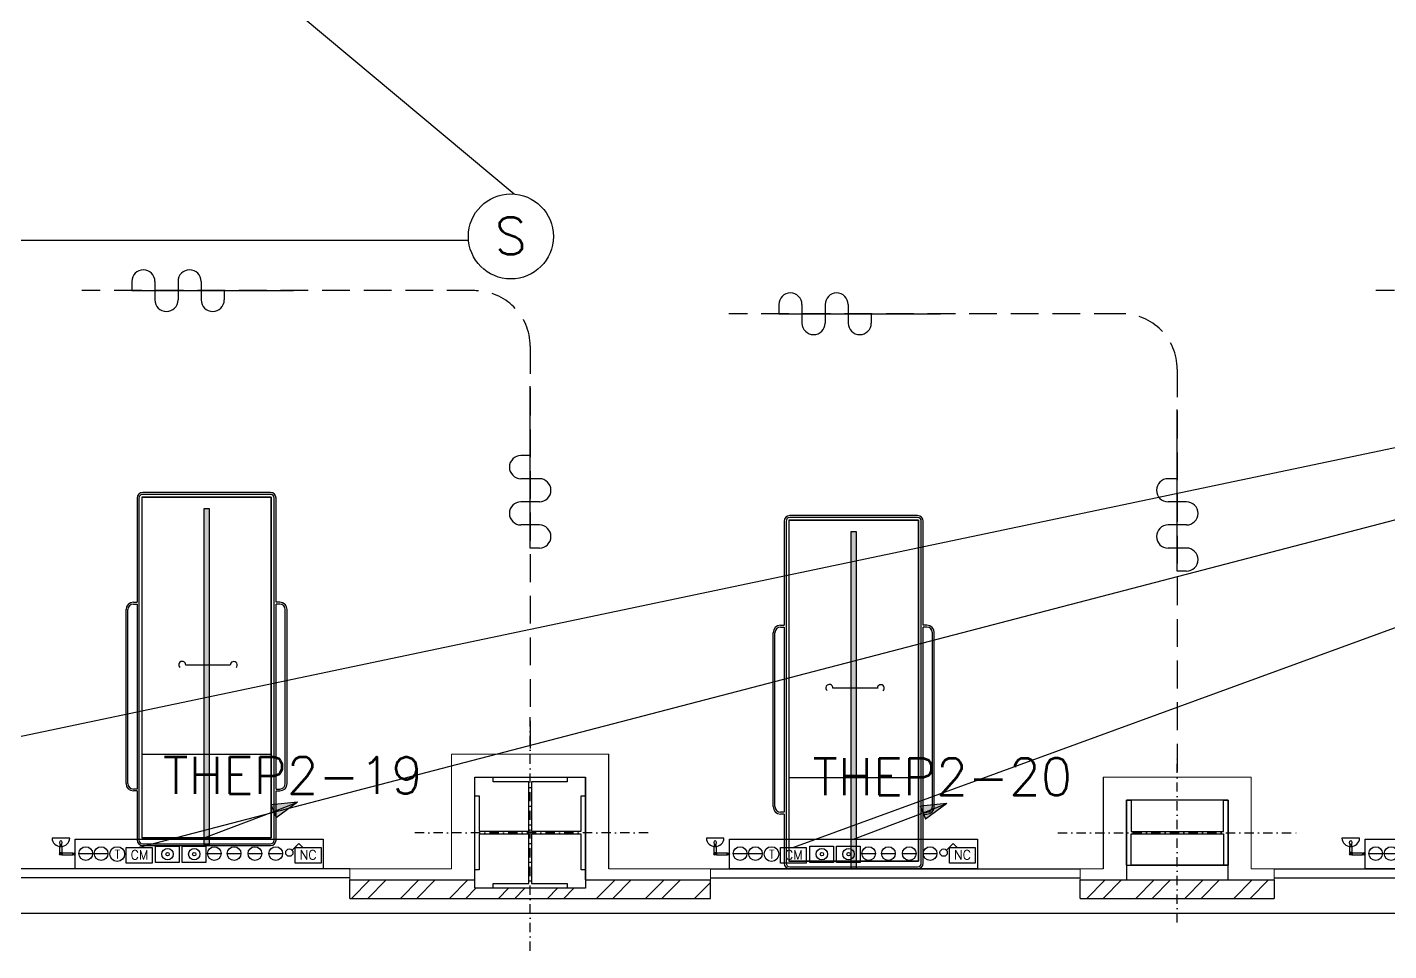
# Model space of a CAD drawing. Header units: inches. Extents: x 567429 to 582707, y 126347 to 133675.
# Drawn here: x 570021 to 570757, y 126876 to 127376 of the extents above; entities that cross this region are included whole.
import ezdxf
from ezdxf.enums import TextEntityAlignment as Align

# ---------------------------------------------------------------- set-up
doc = ezdxf.new("R2010")
doc.units = ezdxf.units.IN
doc.header["$MEASUREMENT"] = 0
doc.linetypes.add('DASHDOT2', pattern=[0.5, 0.25, -0.125, 0, -0.125])
doc.linetypes.add('DASHED2', pattern=[0.375, 0.25, -0.125])
for name, color, linetype in [('CONSUL', 3, 'Continuous'), ('ELECT', 3, 'Continuous'), ('FIRE', 3, 'Continuous'), ('FIRE WIRE', 4, 'Continuous'), ('hatch lika', 1, 'Continuous'), ('mobl', 11, 'Continuous'), ('NURSE CALL WIRE', 4, 'Continuous'), ('SOCKET', 3, 'Continuous'), ('SOCKET WIRE', 4, 'Continuous'), ('SOTOON', 2, 'Continuous'), ('wall kanaf', 4, 'Continuous'), ('wall lika', 1, 'Continuous'), ('win', 1, 'Continuous')]:
    doc.layers.add(name, color=color, linetype=linetype)
doc.styles.add('2floorplan$0$style1', font='romans.shx', dxfattribs={"height": 40})
doc.styles.add('ISOCP', font='isocp.shx')
doc.styles.add('ROMANS', font='romans.shx')

# ---------------------------------------------------------------- blocks, each defined once
blk = doc.blocks.new('console3')
at = {"layer": 'CONSUL', "color": 3}
for p, q in [((-70.05, 16.53), (-79.59, 16.53)), ((-75.18, 11.96), (-75.18, 13)), ((-75.18, 13), (-74.46, 13)), ((-74.46, 11.96), (-75.18, 11.96)), ((-74.46, 13), (-74.46, 11.96)), ((-65.06, 8.2), (-57.67, 8.2)), ((-56.72, 8.2), (-49.34, 8.2)), ((-39.5, 3.07), (-39.5, 11.4)), ((-39.5, 11.4), (-25.52, 11.4)), ((-25.52, 11.4), (-25.52, 3.07)), ((-23.62, 3.4), (-23.62, 12.2)), ((-23.62, 12.2), (-10.78, 12.2)), ((-10.78, 12.2), (-10.78, 3.4)), ((-9.18, 3.4), (-9.18, 12.2)), ((-9.18, 12.2), (3.66, 12.2)), ((3.66, 12.2), (3.66, 3.4)), ((4.5, 8.2), (11.88, 8.2)), ((15.18, 8.2), (22.56, 8.2)), ((26.46, 8.2), (33.85, 8.2)), ((37.75, 8.2), (45.13, 8.2)), ((50.25, 10), (53.94, 13.64)), ((51.91, 3.07), (51.91, 11.4)), ((51.91, 11.4), (65.89, 11.4)), ((53.94, 13.64), (56.27, 11.32)), ((65.89, 11.4), (65.89, 3.07)), ((-25.52, 3.07), (-39.5, 3.07)), ((-10.78, 3.4), (-23.62, 3.4)), ((3.66, 3.4), (-9.18, 3.4)), ((65.89, 3.07), (51.91, 3.07))]:
    blk.add_line(p, q, dxfattribs=at)
at = {"layer": 'CONSUL', "color": 4}
for p, q in [((-67.03, 0), (-67.03, 15.95)), ((-67.03, 15.95), (67.03, 15.95)), ((67.03, 15.95), (67.03, 0)), ((67.03, 0), (-67.03, 0))]:
    blk.add_line(p, q, dxfattribs=at)
at = {"layer": 'CONSUL'}
for p, q in [((-75.36, 11.96), (-74.28, 11.96)), ((-75.36, 8.67), (-75.36, 11.96)), ((-74.28, 8.67), (-75.36, 8.67)), ((-74.28, 11.96), (-74.28, 8.67)), ((-74.12, 7.29), (-74.12, 8.66)), ((-74.12, 8.66), (-68.42, 8.66)), ((-68.42, 8.66), (-68.42, 7.29)), ((-68.42, 7.29), (-74.12, 7.29))]:
    blk.add_line(p, q, dxfattribs=at)
for centre, radius in [((-74.82, 7.97), 0.695), ((-74.82, 7.97), 0.453), ((-67.72, 7.97), 0.695), ((-67.72, 7.97), 0.453)]:
    blk.add_circle(centre, radius, dxfattribs=at)
at = {"layer": 'CONSUL', "color": 3}
for centre, radius in [((-61.36, 8.2), 3.69), ((-53.03, 8.2), 3.69), ((-44.35, 7.92), 4), ((-17.1, 7.86), 3.09), ((-17.1, 7.86), 0.926), ((-2.66, 7.86), 3.09), ((-2.66, 7.86), 0.926), ((8.19, 8.2), 3.69), ((18.87, 8.2), 3.69), ((30.15, 8.2), 3.69), ((41.44, 8.2), 3.69), ((48.76, 8.7), 1.98)]:
    blk.add_circle(centre, radius, dxfattribs=at)
blk.add_arc((-74.82, 16.74), 4.78, 182.53213, 357.46787, dxfattribs=at)
blk.add_ellipse((-74.82, 14.12), major_axis=(0, -1.12), ratio=0.548906, dxfattribs=at)
at = {"layer": 'CONSUL', "color": 2, "style": 'ISOCP'}
blk.add_text('T', height=5, dxfattribs=at).set_placement((-44.21, 7.84), align=Align.MIDDLE)
at = {"layer": 'CONSUL', "color": 2, "linetype": 'Continuous', "style": 'ROMANS'}
for s, p in [('CM', (-37.11, 5.03)), ('NC', (54.3, 5.03))]:
    blk.add_text(s, height=5, dxfattribs=at).set_placement(p)
blk = doc.blocks.new('S&H')
at = {"layer": 'FIRE'}
blk.add_circle((0, 0), 22.99, dxfattribs=at)
at = {"layer": 'FIRE', "color": 2, "style": 'ROMANS'}
blk.add_text('S', height=20, dxfattribs=at).set_placement((-0.14, 0.2), align=Align.MIDDLE)
blk = doc.blocks.new('FELESH')
at = {"layer": 'ELECT', "ltscale": 5}
for points in [[(5.31, 6.5), (3.03, 7.97), (-0.07, -1.84)], [(5.31, 6.5), (3.03, 7.97), (-0.07, -1.84)], [(5.31, 6.5), (7.58, 5.03), (-0.07, -1.84)], [(5.31, 6.5), (7.58, 5.03), (-0.07, -1.84)]]:
    blk.add_hatch(color=4, dxfattribs=at).paths.add_polyline_path(points)
at = {"layer": 'ELECT', "color": 4, "ltscale": 5}
for p, q in [((20.97, 30.75), (5.31, 6.5)), ((5.31, 6.5), (-0.07, -1.84))]:
    blk.add_line(p, q, dxfattribs=at)
at = {"layer": 'ELECT', "color": 4}
for p, q in [((-0.07, -1.84), (3.03, 7.97)), ((5.31, 6.5), (3.03, 7.97)), ((5.31, 6.5), (7.58, 5.03)), ((-0.07, -1.84), (7.58, 5.03)), ((-0.07, -1.84), (7.58, 5.03))]:
    blk.add_line(p, q, dxfattribs=at)

msp = doc.modelspace()

# ---------------------------------------------------------------- hatches: boundary and pattern name
at = {"layer": 'mobl'}
for points in [[(570116.63, 127115.51), (570116.63, 126933.29), (570119.35, 126933.29), (570119.35, 127115.51)], [(570466.63, 127103.01), (570466.63, 126920.79), (570469.35, 126920.79), (570469.35, 127103.01)]]:
    msp.add_hatch(color=15, dxfattribs=at).paths.add_polyline_path(points)

# ---------------------------------------------------------------- linework, layer by layer
at = {"layer": 'FIRE WIRE'}
for p, q in [((570284.42, 127285.52), (569780.61, 127706)), ((569800.42, 127260.65), (570259.66, 127260.65))]:
    msp.add_line(p, q, dxfattribs=at)
at = {"layer": 'hatch lika', "color": 15}
for p, q in [((570196.29, 126904.79), (570206.29, 126914.79)), ((570205.13, 126904.79), (570215.13, 126914.79)), ((570222.81, 126904.79), (570232.81, 126914.79)), ((570231.65, 126904.79), (570241.65, 126914.79)), ((570249.33, 126904.79), (570259.33, 126914.79)), ((570258.17, 126904.79), (570263.67, 126910.29)), ((570275.84, 126904.79), (570281.34, 126910.29)), ((570284.68, 126904.79), (570290.18, 126910.29)), ((570302.36, 126904.79), (570307.86, 126910.29)), ((570311.2, 126904.79), (570316.7, 126910.29)), ((570328.88, 126904.79), (570338.88, 126914.79)), ((570337.71, 126904.79), (570347.71, 126914.79)), ((570355.39, 126904.79), (570365.39, 126914.79)), ((570364.23, 126904.79), (570374.23, 126914.79)), ((570381.91, 126904.79), (570390.49, 126913.37)), ((570594.04, 126904.79), (570604.04, 126914.79)), ((570602.88, 126904.79), (570612.88, 126914.79)), ((570620.56, 126904.79), (570630.56, 126914.79)), ((570629.4, 126904.79), (570639.4, 126914.79)), ((570647.07, 126904.79), (570657.07, 126914.79)), ((570655.91, 126904.79), (570665.91, 126914.79)), ((570673.59, 126904.79), (570683.59, 126914.79)), ((570682.43, 126904.79), (570692.43, 126914.79))]:
    msp.add_line(p, q, dxfattribs=at)
at = {"layer": 'mobl', "color": 15}
for p, q in [((570077.52, 127238.29), (570077.52, 127233.29)), ((570090.02, 127238.29), (570090.02, 127228.29)), ((570102.52, 127238.29), (570102.52, 127228.29)), ((570115.02, 127238.29), (570115.02, 127228.29)), ((570077.52, 127233.29), (570165.02, 127233.29)), ((570127.52, 127233.29), (570127.52, 127228.29)), ((570427.52, 127225.79), (570427.52, 127220.79)), ((570427.52, 127220.79), (570515.02, 127220.79)), ((570440.02, 127225.79), (570440.02, 127215.79)), ((570452.52, 127225.79), (570452.52, 127215.79)), ((570465.02, 127225.79), (570465.02, 127215.79)), ((570477.52, 127220.79), (570477.52, 127215.79)), ((570292.99, 127094.13), (570292.99, 127181.63)), ((570642.99, 127081.63), (570642.99, 127169.13)), ((570292.99, 127144.13), (570287.99, 127144.13)), ((570297.99, 127131.63), (570287.99, 127131.63)), ((570642.99, 127131.63), (570637.99, 127131.63)), ((570152.56, 127124.17, 0), (570083.41, 127124.17, 0)), ((570080.41, 127121.17, 0), (570080.41, 127064.88, 0)), ((570081.41, 127121.17, 0), (570081.41, 126936.29, 0)), ((570082.97, 127121.7, 0), (570152.97, 127121.7, 0)), ((570152.97, 127121.7, 0), (570082.97, 127121.7, 0)), ((570082.97, 127121.7, 0), (570082.97, 126937.46, 0)), ((570152.56, 127123.17, 0), (570083.41, 127123.17, 0)), ((570152.97, 127121.7, 0), (570152.97, 126937.46, 0)), ((570152.97, 126937.46, 0), (570152.97, 127121.7, 0)), ((570154.56, 126936.29, 0), (570154.56, 127121.17, 0)), ((570155.56, 127064.88, 0), (570155.56, 127121.17, 0)), ((570297.99, 127119.13), (570287.99, 127119.13)), ((570647.99, 127119.13), (570637.99, 127119.13)), ((570116.63, 126933.29, 0), (570116.63, 127115.51, 0)), ((570116.63, 127115.51, 0), (570119.35, 127115.51, 0)), ((570119.35, 127115.51, 0), (570119.35, 126933.29, 0)), ((570432.97, 127109.2, 0), (570502.97, 127109.2, 0)), ((570502.97, 127109.2, 0), (570432.97, 127109.2, 0)), ((570432.97, 127109.2, 0), (570432.97, 126924.96, 0)), ((570502.56, 127111.67, 0), (570433.41, 127111.67, 0)), ((570502.56, 127110.67, 0), (570433.41, 127110.67, 0)), ((570502.97, 127109.2, 0), (570502.97, 126924.96, 0)), ((570502.97, 126924.96, 0), (570502.97, 127109.2, 0)), ((570297.99, 127106.63), (570287.99, 127106.63)), ((570430.41, 127108.67, 0), (570430.41, 127052.38, 0)), ((570431.41, 127108.67, 0), (570431.41, 126923.79, 0)), ((570466.63, 126920.79, 0), (570466.63, 127103.01, 0)), ((570466.63, 127103.01, 0), (570469.35, 127103.01, 0)), ((570469.35, 127103.01, 0), (570469.35, 126920.79, 0)), ((570504.56, 126923.79, 0), (570504.56, 127108.67, 0)), ((570505.56, 127052.38, 0), (570505.56, 127108.67, 0)), ((570647.99, 127106.63), (570637.99, 127106.63)), ((570297.99, 127094.13), (570292.99, 127094.13)), ((570647.99, 127094.13), (570637.99, 127094.13)), ((570647.99, 127081.63), (570642.99, 127081.63)), ((570078.41, 127064.88, 0), (570080.41, 127064.88, 0)), ((570157.56, 127064.88, 0), (570155.56, 127064.88, 0)), ((570074.41, 126966.88, 0), (570074.41, 127060.88, 0)), ((570075.41, 126966.88, 0), (570075.41, 127060.88, 0)), ((570078.41, 127063.88, 0), (570080.41, 127063.88, 0)), ((570080.41, 127063.88, 0), (570080.41, 126963.88, 0)), ((570157.56, 127063.88, 0), (570155.56, 127063.88, 0)), ((570155.56, 126963.88, 0), (570155.56, 127063.88, 0)), ((570160.56, 126966.88, 0), (570160.56, 127060.88, 0)), ((570161.56, 126966.88, 0), (570161.56, 127060.88, 0)), ((570428.41, 127052.38, 0), (570430.41, 127052.38, 0)), ((570428.41, 127051.38, 0), (570430.41, 127051.38, 0)), ((570430.41, 127051.38, 0), (570430.41, 126951.38, 0)), ((570507.56, 127052.38, 0), (570505.56, 127052.38, 0)), ((570507.56, 127051.38, 0), (570505.56, 127051.38, 0)), ((570505.56, 126951.38, 0), (570505.56, 127051.38, 0)), ((570424.41, 126954.38, 0), (570424.41, 127048.38, 0)), ((570425.41, 126954.38, 0), (570425.41, 127048.38, 0)), ((570510.56, 126954.38, 0), (570510.56, 127048.38, 0)), ((570511.56, 126954.38, 0), (570511.56, 127048.38, 0)), ((570130.79, 127030.87, 0), (570106.72, 127030.87, 0)), ((570480.79, 127018.37, 0), (570456.72, 127018.37, 0)), ((570152.97, 126982.46, 0), (570082.97, 126982.46, 0)), ((570502.97, 126969.96, 0), (570432.97, 126969.96, 0)), ((570080.41, 126963.88, 0), (570078.41, 126963.88, 0)), ((570080.41, 126962.88, 0), (570078.41, 126962.88, 0)), ((570080.41, 126962.88, 0), (570080.41, 126936.29, 0)), ((570155.56, 126963.88, 0), (570157.56, 126963.88, 0)), ((570155.56, 126962.88, 0), (570157.56, 126962.88, 0)), ((570155.56, 126936.29, 0), (570155.56, 126962.88, 0)), ((570430.41, 126951.38, 0), (570428.41, 126951.38, 0)), ((570430.41, 126950.38, 0), (570428.41, 126950.38, 0)), ((570430.41, 126950.38, 0), (570430.41, 126923.79, 0)), ((570505.56, 126951.38, 0), (570507.56, 126951.38, 0)), ((570505.56, 126950.38, 0), (570507.56, 126950.38, 0)), ((570505.56, 126923.79, 0), (570505.56, 126950.38, 0)), ((570152.97, 126937.46, 0), (570082.97, 126937.46, 0)), ((570082.97, 126937.46, 0), (570152.97, 126937.46, 0)), ((570083.41, 126934.29, 0), (570152.56, 126934.29, 0)), ((570083.41, 126933.29, 0), (570152.56, 126933.29, 0)), ((570119.35, 126933.29, 0), (570116.63, 126933.29, 0)), ((570502.97, 126924.96, 0), (570432.97, 126924.96, 0)), ((570432.97, 126924.96, 0), (570502.97, 126924.96, 0)), ((570433.41, 126921.79, 0), (570502.56, 126921.79, 0)), ((570433.41, 126920.79, 0), (570502.56, 126920.79, 0)), ((570469.35, 126920.79, 0), (570466.63, 126920.79, 0))]:
    msp.add_line(p, q, dxfattribs=at)
at = {"layer": 'mobl', "color": 15, "linetype": 'DASHED2', "ltscale": 60}
for p, q in [((570262.99, 127233.29), (570050.49, 127233.29)), ((570962.99, 127233.29), (570750.49, 127233.29)), ((570612.99, 127220.79), (570400.49, 127220.79)), ((570292.99, 127203.29), (570292.99, 126982.79)), ((570642.99, 127190.79), (570642.99, 126970.29))]:
    msp.add_line(p, q, dxfattribs=at)
at = {"layer": 'mobl', "color": 15, "lineweight": 0}
for p, q in [((570116.63, 127078.96, 0), (570116.63, 127005.41, 0)), ((570466.63, 127066.46, 0), (570466.63, 126992.91, 0))]:
    msp.add_line(p, q, dxfattribs=at)
at = {"layer": 'mobl', "color": 15}
for centre, radius, start, end in [((570083.77, 127238.29), 6.25, 0, 180), ((570108.77, 127238.29), 6.25, 0, 180), ((570096.27, 127228.29), 6.25, 180, 0), ((570121.27, 127228.29), 6.25, 180, 0), ((570433.77, 127225.79), 6.25, 0, 180), ((570458.77, 127225.79), 6.25, 0, 180), ((570446.27, 127215.79), 6.25, 180, 0), ((570471.27, 127215.79), 6.25, 180, 0), ((570287.99, 127137.88), 6.25, 90, 270), ((570297.99, 127125.38), 6.25, 270, 90), ((570637.99, 127125.38), 6.25, 90, 270), ((570083.41, 127121.17, 0), 3, 90, 180), ((570152.56, 127121.17, 0), 3, 0, 90), ((570083.41, 127121.17, 0), 2, 90, 180), ((570152.56, 127121.17, 0), 2, 0, 90), ((570287.99, 127112.88), 6.25, 90, 270), ((570647.99, 127112.88), 6.25, 270, 90), ((570433.41, 127108.67, 0), 3, 90, 180), ((570433.41, 127108.67, 0), 2, 90, 180), ((570502.56, 127108.67, 0), 3, 0, 90), ((570502.56, 127108.67, 0), 2, 0, 90), ((570297.99, 127100.38), 6.25, 270, 90), ((570637.99, 127100.38), 6.25, 90, 270), ((570647.99, 127087.88), 6.25, 270, 90), ((570078.41, 127060.88, 0), 4, 90, 180), ((570157.56, 127060.88, 0), 4, 0, 90), ((570078.41, 127060.88, 0), 3, 90, 180), ((570157.56, 127060.88, 0), 3, 0, 90), ((570428.41, 127048.38, 0), 4, 90, 180), ((570428.41, 127048.38, 0), 3, 90, 180), ((570507.56, 127048.38, 0), 4, 0, 90), ((570507.56, 127048.38, 0), 3, 0, 90), ((570104.83, 127031.02, 0), 1.89, 355.61116, 228.39013), ((570132.66, 127030.91, 0), 1.89, 311.60987, 184.38884), ((570454.83, 127018.52, 0), 1.89, 355.61116, 228.39013), ((570482.66, 127018.41, 0), 1.89, 311.60987, 184.38884), ((570078.41, 126966.88, 0), 4, 180, 270), ((570078.41, 126966.88, 0), 3, 180, 270), ((570157.56, 126966.88, 0), 3, 270, 0), ((570157.56, 126966.88, 0), 4, 270, 0), ((570428.41, 126954.38, 0), 4, 180, 270), ((570428.41, 126954.38, 0), 3, 180, 270), ((570507.56, 126954.38, 0), 3, 270, 0), ((570507.56, 126954.38, 0), 4, 270, 0), ((570083.41, 126936.29, 0), 3, 180, 270), ((570083.41, 126936.29, 0), 2, 180, 270), ((570152.56, 126936.29, 0), 2, 270, 0), ((570152.56, 126936.29, 0), 3, 270, 0), ((570433.41, 126923.79, 0), 3, 180, 270), ((570433.41, 126923.79, 0), 2, 180, 270), ((570502.56, 126923.79, 0), 2, 270, 0), ((570502.56, 126923.79, 0), 3, 270, 0)]:
    msp.add_arc(centre, radius, start, end, dxfattribs=at)
at = {"layer": 'mobl', "color": 15, "linetype": 'DASHED2', "ltscale": 60}
for centre in [(570262.99, 127203.29), (570612.99, 127190.79)]:
    msp.add_arc(centre, 30, 0, 90, dxfattribs=at)
at = {"layer": 'NURSE CALL WIRE'}
for p, q in [((569735.47, 126933.19, 0), (571249.68, 127251.16)), ((571249.68, 127236.87), (570081.46, 126932.19, 0)), ((571269.03, 127236.87), (570435.37, 126932.19))]:
    msp.add_line(p, q, dxfattribs=at)
at = {"layer": 'SOTOON', "color": 15, "linetype": 'DASHDOT2', "ltscale": 20}
for p, q in [((570292.99, 126876.46), (570292.99, 127004.12)), ((570292.99, 126876.46), (570292.99, 127004.12)), ((570292.99, 126876.46), (570292.99, 127004.12)), ((570642.99, 126891.76), (570642.99, 126981.74)), ((570642.99, 126891.76), (570642.99, 126981.74)), ((570642.99, 126891.76), (570642.99, 126981.74)), ((570356.82, 126940.29), (570229.16, 126940.29)), ((570356.82, 126940.29), (570229.16, 126940.29)), ((570356.82, 126940.29), (570229.16, 126940.29)), ((570578.43, 126940.29), (570707.54, 126940.29)), ((570578.43, 126940.29), (570707.54, 126940.29)), ((570578.43, 126940.29), (570707.54, 126940.29))]:
    msp.add_line(p, q, dxfattribs=at)
at = {"layer": 'SOTOON', "color": 15}
for p, q in [((570262.99, 126970.29), (570322.99, 126970.29)), ((570262.99, 126910.29), (570262.99, 126970.29)), ((570262.99, 126970.29), (570322.99, 126970.29)), ((570262.99, 126910.29), (570262.99, 126970.29)), ((570262.99, 126970.29), (570322.99, 126970.29)), ((570262.99, 126910.29), (570262.99, 126970.29)), ((570272.99, 126967.79), (570272.99, 126970.29)), ((570272.99, 126970.29), (570312.99, 126970.29)), ((570272.99, 126970.29), (570312.99, 126970.29)), ((570272.99, 126967.79), (570272.99, 126970.29)), ((570272.99, 126970.29), (570312.99, 126970.29)), ((570272.99, 126967.79), (570272.99, 126970.29)), ((570312.99, 126970.29), (570312.99, 126967.79)), ((570312.99, 126970.29), (570312.99, 126967.79)), ((570312.99, 126970.29), (570312.99, 126967.79)), ((570322.99, 126970.29), (570322.99, 126910.29)), ((570322.99, 126970.29), (570322.99, 126910.29)), ((570322.99, 126970.29), (570322.99, 126910.29)), ((570292.24, 126967.79), (570272.99, 126967.79)), ((570292.24, 126967.79), (570272.99, 126967.79)), ((570292.24, 126967.79), (570272.99, 126967.79)), ((570292.24, 126941.04), (570292.24, 126967.79)), ((570292.24, 126941.04), (570292.24, 126967.79)), ((570292.24, 126941.04), (570292.24, 126967.79)), ((570312.99, 126967.79), (570293.74, 126967.79)), ((570293.74, 126967.79), (570293.74, 126941.04)), ((570312.99, 126967.79), (570293.74, 126967.79)), ((570293.74, 126967.79), (570293.74, 126941.04)), ((570312.99, 126967.79), (570293.74, 126967.79)), ((570293.74, 126967.79), (570293.74, 126941.04)), ((570262.99, 126920.29), (570262.99, 126960.29)), ((570262.99, 126960.29), (570265.49, 126960.29)), ((570262.99, 126920.29), (570262.99, 126960.29)), ((570262.99, 126960.29), (570265.49, 126960.29)), ((570262.99, 126920.29), (570262.99, 126960.29)), ((570262.99, 126960.29), (570265.49, 126960.29)), ((570265.49, 126960.29), (570265.49, 126941.04)), ((570265.49, 126960.29), (570265.49, 126941.04)), ((570265.49, 126960.29), (570265.49, 126941.04)), ((570320.49, 126941.04), (570320.49, 126960.29)), ((570320.49, 126960.29), (570322.99, 126960.29)), ((570320.49, 126941.04), (570320.49, 126960.29)), ((570320.49, 126960.29), (570322.99, 126960.29)), ((570320.49, 126941.04), (570320.49, 126960.29)), ((570320.49, 126960.29), (570322.99, 126960.29)), ((570322.99, 126960.29), (570322.99, 126920.29)), ((570322.99, 126960.29), (570322.99, 126920.29)), ((570322.99, 126960.29), (570322.99, 126920.29)), ((570670.49, 126957.79), (570615.49, 126957.79)), ((570615.49, 126957.79), (570615.49, 126922.79)), ((570615.49, 126922.79), (570615.49, 126957.79)), ((570615.49, 126957.79), (570617.99, 126957.79)), ((570670.49, 126957.79), (570615.49, 126957.79)), ((570615.49, 126957.79), (570615.49, 126922.79)), ((570615.49, 126922.79), (570615.49, 126957.79)), ((570615.49, 126957.79), (570617.99, 126957.79)), ((570670.49, 126957.79), (570615.49, 126957.79)), ((570615.49, 126957.79), (570615.49, 126922.79)), ((570615.49, 126922.79), (570615.49, 126957.79)), ((570615.49, 126957.79), (570617.99, 126957.79)), ((570667.99, 126957.79), (570617.99, 126957.79)), ((570667.99, 126957.79), (570617.99, 126957.79)), ((570667.99, 126957.79), (570617.99, 126957.79)), ((570617.99, 126957.79), (570617.99, 126940.89)), ((570617.99, 126957.79), (570617.99, 126940.89)), ((570617.99, 126957.79), (570617.99, 126940.89)), ((570667.99, 126940.89), (570667.99, 126957.79)), ((570667.99, 126957.79), (570670.49, 126957.79)), ((570667.99, 126940.89), (570667.99, 126957.79)), ((570667.99, 126957.79), (570670.49, 126957.79)), ((570667.99, 126940.89), (570667.99, 126957.79)), ((570667.99, 126957.79), (570670.49, 126957.79)), ((570670.49, 126922.79), (570670.49, 126957.79)), ((570670.49, 126957.79), (570670.49, 126922.79)), ((570670.49, 126922.79), (570670.49, 126957.79)), ((570670.49, 126957.79), (570670.49, 126922.79)), ((570670.49, 126922.79), (570670.49, 126957.79)), ((570670.49, 126957.79), (570670.49, 126922.79)), ((570265.49, 126941.04), (570292.24, 126941.04)), ((570265.49, 126941.04), (570292.24, 126941.04)), ((570265.49, 126941.04), (570292.24, 126941.04)), ((570293.74, 126941.04), (570320.49, 126941.04)), ((570293.74, 126941.04), (570320.49, 126941.04)), ((570293.74, 126941.04), (570320.49, 126941.04)), ((570617.99, 126940.89), (570667.99, 126940.89)), ((570617.99, 126940.89), (570667.99, 126940.89)), ((570617.99, 126940.89), (570667.99, 126940.89)), ((570617.99, 126922.79), (570617.99, 126939.69)), ((570617.99, 126939.69), (570667.99, 126939.69)), ((570617.99, 126922.79), (570617.99, 126939.69)), ((570617.99, 126939.69), (570667.99, 126939.69)), ((570617.99, 126922.79), (570617.99, 126939.69)), ((570617.99, 126939.69), (570667.99, 126939.69)), ((570667.99, 126939.69), (570667.99, 126922.79)), ((570667.99, 126939.69), (570667.99, 126922.79)), ((570667.99, 126939.69), (570667.99, 126922.79)), ((570292.24, 126939.54), (570265.49, 126939.54)), ((570265.49, 126939.54), (570265.49, 126920.29)), ((570292.24, 126939.54), (570265.49, 126939.54)), ((570265.49, 126939.54), (570265.49, 126920.29)), ((570292.24, 126939.54), (570265.49, 126939.54)), ((570265.49, 126939.54), (570265.49, 126920.29)), ((570292.24, 126912.79), (570292.24, 126939.54)), ((570292.24, 126912.79), (570292.24, 126939.54)), ((570292.24, 126912.79), (570292.24, 126939.54)), ((570320.49, 126939.54), (570293.74, 126939.54)), ((570293.74, 126939.54), (570293.74, 126912.79)), ((570320.49, 126939.54), (570293.74, 126939.54)), ((570293.74, 126939.54), (570293.74, 126912.79)), ((570320.49, 126939.54), (570293.74, 126939.54)), ((570293.74, 126939.54), (570293.74, 126912.79)), ((570320.49, 126920.29), (570320.49, 126939.54)), ((570320.49, 126920.29), (570320.49, 126939.54)), ((570320.49, 126920.29), (570320.49, 126939.54)), ((570265.49, 126920.29), (570262.99, 126920.29)), ((570265.49, 126920.29), (570262.99, 126920.29)), ((570265.49, 126920.29), (570262.99, 126920.29)), ((570322.99, 126920.29), (570320.49, 126920.29)), ((570322.99, 126920.29), (570320.49, 126920.29)), ((570322.99, 126920.29), (570320.49, 126920.29)), ((570615.49, 126922.79), (570670.49, 126922.79)), ((570615.49, 126922.79), (570617.99, 126922.79)), ((570615.49, 126922.79), (570670.49, 126922.79)), ((570615.49, 126922.79), (570617.99, 126922.79)), ((570615.49, 126922.79), (570670.49, 126922.79)), ((570615.49, 126922.79), (570617.99, 126922.79)), ((570667.99, 126922.79), (570617.99, 126922.79)), ((570667.99, 126922.79), (570617.99, 126922.79)), ((570667.99, 126922.79), (570617.99, 126922.79)), ((570670.49, 126922.79), (570667.99, 126922.79)), ((570670.49, 126922.79), (570667.99, 126922.79)), ((570670.49, 126922.79), (570667.99, 126922.79)), ((570322.99, 126910.29), (570262.99, 126910.29)), ((570322.99, 126910.29), (570262.99, 126910.29)), ((570322.99, 126910.29), (570262.99, 126910.29)), ((570272.99, 126910.29), (570272.99, 126912.79)), ((570272.99, 126912.79), (570292.24, 126912.79)), ((570272.99, 126910.29), (570272.99, 126912.79)), ((570272.99, 126912.79), (570292.24, 126912.79)), ((570272.99, 126910.29), (570272.99, 126912.79)), ((570272.99, 126912.79), (570292.24, 126912.79)), ((570312.99, 126910.29), (570272.99, 126910.29)), ((570312.99, 126910.29), (570272.99, 126910.29)), ((570312.99, 126910.29), (570272.99, 126910.29)), ((570293.74, 126912.79), (570312.99, 126912.79)), ((570293.74, 126912.79), (570312.99, 126912.79)), ((570293.74, 126912.79), (570312.99, 126912.79)), ((570312.99, 126912.79), (570312.99, 126910.29)), ((570312.99, 126912.79), (570312.99, 126910.29)), ((570312.99, 126912.79), (570312.99, 126910.29))]:
    msp.add_line(p, q, dxfattribs=at)
at = {"layer": 'wall kanaf', "color": 15, "lineweight": 20, "ltscale": 0.1}
for p, q in [((570335.49, 126982.79), (570250.49, 126982.79)), ((570250.49, 126982.79), (570250.49, 126920.79)), ((570322.99, 126970.29), (570262.99, 126970.29)), ((570602.99, 126970.29), (570682.99, 126970.29)), ((570682.99, 126970.29), (570682.99, 126920.79)), ((570195.49, 126914.79), (570195.49, 126920.79)), ((570195.49, 126920.79), (570250.49, 126920.79)), ((570390.49, 126920.79), (570335.49, 126920.79)), ((570390.49, 126914.79), (570390.49, 126920.79)), ((570602.99, 126920.79), (570590.49, 126920.79)), ((570590.49, 126914.79), (570590.49, 126920.79)), ((570682.99, 126920.79), (570695.49, 126920.79)), ((570695.49, 126920.79), (570695.49, 126914.82))]:
    msp.add_line(p, q, dxfattribs=at)
at = {"layer": 'wall kanaf', "color": 15, "ltscale": 0.1}
for p, q in [((570335.49, 126920.79), (570335.49, 126982.79)), ((570262.99, 126914.79), (570262.99, 126970.29)), ((570322.99, 126914.79), (570322.99, 126970.29)), ((570602.99, 126970.29), (570602.99, 126920.79)), ((570670.49, 126957.79), (570615.49, 126957.79)), ((570615.49, 126957.79), (570615.49, 126914.79)), ((570670.49, 126914.79), (570670.49, 126957.79))]:
    msp.add_line(p, q, dxfattribs=at)
at = {"layer": 'wall lika', "color": 15}
for p, q in [((570195.49, 126904.79, 0), (570195.49, 126914.79, 0)), ((570195.49, 126914.79), (570262.99, 126914.79)), ((570322.99, 126914.79), (570390.49, 126914.79)), ((570390.49, 126904.79, 0), (570390.49, 126914.79, 0)), ((570590.49, 126914.79), (570695.49, 126914.79)), ((570590.49, 126904.79, 0), (570590.49, 126914.79, 0)), ((570695.49, 126914.79), (570695.49, 126904.79)), ((570195.49, 126904.79), (570390.49, 126904.79)), ((570590.49, 126904.79), (570695.49, 126904.79))]:
    msp.add_line(p, q, dxfattribs=at)
at = {"layer": 'win', "color": 15}
for p, q in [((570195.49, 126920.79, 0), (569995.49, 126920.79, 0)), ((570390.49, 126920.79, 0), (570590.49, 126920.79, 0)), ((570695.49, 126920.82), (570865.49, 126920.82)), ((570195.49, 126915.79, 0), (569995.49, 126915.79, 0)), ((570390.49, 126915.79, 0), (570590.49, 126915.79, 0)), ((570695.49, 126915.82), (570865.49, 126915.82)), ((570695.49, 126915.82), (570865.49, 126915.82)), ((569667.99, 126896.79), (573017.99, 126896.79, 0))]:
    msp.add_line(p, q, dxfattribs=at)

# ---------------------------------------------------------------- block references
at = {"layer": 'CONSUL', "ltscale": 5}
for p in [(570113.97, 126920.79, 0), (570467.88, 126920.79), (570811.68, 126920.82)]:
    msp.add_blockref('console3', p, dxfattribs=at)
at = {"layer": 'FIRE'}
msp.add_blockref('S&H', (570282.57, 127262.6), dxfattribs=at)
at = {"layer": 'SOCKET WIRE', "xscale": 1.39534883739333, "yscale": 1.39534883739333, "zscale": 1.39534883739333, "rotation": 143.7356831753685}
for p in [(570165.6, 126954.75, 0), (570516.85, 126954.03)]:
    msp.add_blockref('FELESH', p, dxfattribs=at)

# ---------------------------------------------------------------- texts
at = {"layer": 'SOCKET', "color": 2, "style": '2floorplan$0$style1'}
for s, p in [('THEP2-19', (570094.43, 126961.27, 0)), ('THEP2-20', (570445.68, 126960.55))]:
    msp.add_text(s, height=20, dxfattribs=at).set_placement(p)

doc.saveas('drawing.dxf')
